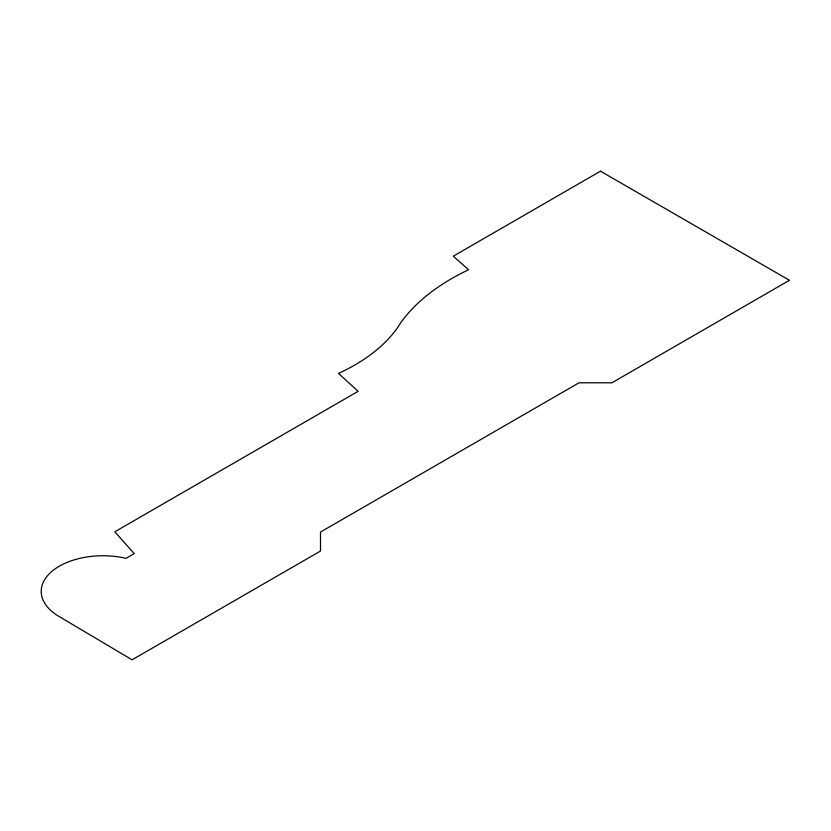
<?xml version="1.0" encoding="UTF-8"?>
<svg xmlns="http://www.w3.org/2000/svg" width="831" height="831" viewBox="0 0 831 831"><rect width="100%" height="100%" fill="white"/><g stroke="black" fill="none" stroke-linecap="round" stroke-linejoin="round"><path stroke-width="1.25" d="M600.481 171.186L453.269 256.187L468.58 269.753A232.857 134.445 0 0 0 400.594 322.979A194.412 112.247 0 0 1 338.518 373.42L358.13 391.318L114.813 531.788L134.207 553.612L126.032 558.339A61.743 35.65 0 0 0 51.345 571.832A61.743 35.65 0 0 0 59.562 616.758L132.087 659.814L320.496 551.036L320.496 532.058L579.02 382.8L611.896 382.8L789.45 280.286L600.481 171.186"/></g></svg>
